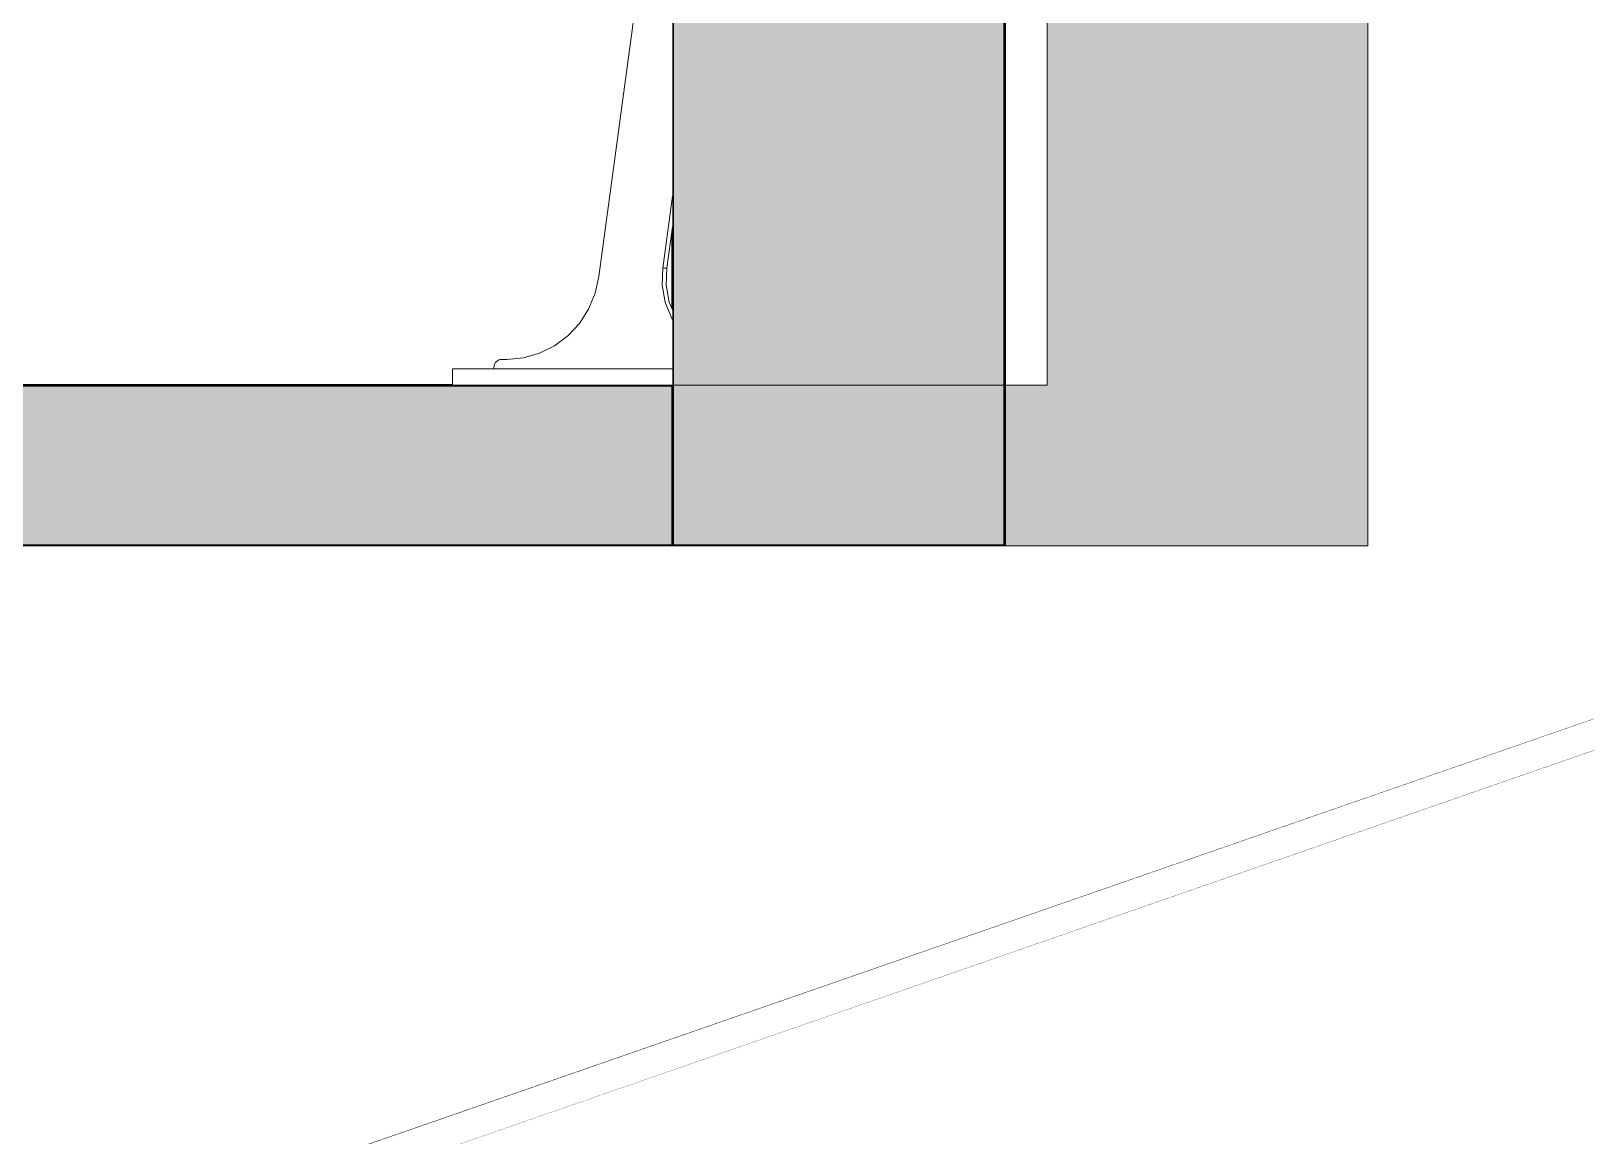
# Model space of a CAD drawing. Header units: millimetres. Extents: x -48147 to 1422273, y -494195 to 18123.
# Drawn here: x 1395750 to 1396719, y -487974 to -487284 of the extents above; entities that cross this region are included whole.
import ezdxf

# ---------------------------------------------------------------- set-up
doc = ezdxf.new("R2010")
doc.units = ezdxf.units.MM
doc.header["$MEASUREMENT"] = 0
doc.linetypes.add('Wipeout_Contour', pattern=[1000, 0, -1000])
for name, color, linetype, lineweight in [('HATCHING_Pen_No__1', 7, 'Continuous', 13), ('New_A-20-M_Floor_Slab_Pen_No__87', 8, 'Continuous', 20), ('New_A-20-M_Roof_Pen_No__92', 8, 'Continuous', 13), ('New_A-35-M_FFE_Fixed_Pen_No__1', 7, 'Continuous', 13)]:
    doc.layers.add(name, color=color, linetype=linetype, lineweight=lineweight)
for name, color, linetype, lineweight, true_color in [('HATCHING_Pen_No__145', 7, 'Continuous', 0, 0xa6a6a6), ('New_A-20-M_Floor_Slab_Pen_No__107', 7, 'Continuous', 15, 0xa6a6a6), ('New_A-20-M_Floor_Slab_Pen_No__27', 7, 'Continuous', 50, 0x2a2a2a), ('New_A-20-M_Floor_Slab_Pen_No__29', 7, 'Continuous', 50, 0x2a2a2a), ('New_A-20-M_Floor_Slab_Pen_No__81', 7, 'Continuous', 20, 0x6a6a6a)]:
    doc.layers.add(name, color=color, linetype=linetype, lineweight=lineweight, true_color=true_color)
for name, color, linetype in [('New_A-20-M_Floor_Slab', 7, 'Continuous'), ('New_A-20-M_Roof', 7, 'Continuous'), ('New_A-25-M_Wall_Int', 7, 'Continuous'), ('New_A-35-M_FFE_Fixed', 7, 'Continuous')]:
    doc.layers.add(name, color=color, linetype=linetype)

# ---------------------------------------------------------------- blocks, each defined once
blk = doc.blocks.new('Section Elem_187_2', base_point=(1383917.51, -489195.03))
at = {"color": 254, "linetype": 'Wipeout_Contour', "lineweight": 0, "ltscale": 5913535.583764167}
blk.add_wipeout([(1398261.86, -487179.4), (1392658.72, -489125.14), (1392664.88, -489142.89), (1398261.86, -487199.29)], dxfattribs=at).dxf.layer = 'New_A-20-M_Roof'
at = {"layer": 'New_A-20-M_Roof_Pen_No__92', "linetype": 'Continuous'}
for p, q in [((1398261.86, -487179.4), (1392658.72, -489125.14)), ((1392664.88, -489142.89), (1398261.86, -487199.29))]:
    blk.add_line(p, q, dxfattribs=at)
blk = doc.blocks.new('Section Elem_221_2', base_point=(1383917.51, -489195.03))
at = {"color": 254, "linetype": 'Wipeout_Contour', "lineweight": 0, "ltscale": 7393958.786509063}
blk.add_wipeout([(1396146.08, -487432.37), (1396145.75, -487443.03), (1396147.62, -487453.52), (1396149.55, -487458.32), (1396149.55, -487406.61)], dxfattribs=at).dxf.layer = 'New_A-20-M_Floor_Slab'
blk = doc.blocks.new('Section Elem_252_2', base_point=(1383917.51, -489195.03))
at = {"layer": 'New_A-20-M_Floor_Slab_Pen_No__27', "linetype": 'Continuous'}
for p, q in [((1396149.55, -487267.53), (1396149.55, -487505.53)), ((1396149.55, -487505.53), (1396149.55, -487605.53))]:
    blk.add_line(p, q, dxfattribs=at)
at = {"color": 254, "linetype": 'Wipeout_Contour', "lineweight": 0, "ltscale": 5916380.681525391}
blk.add_wipeout([(1396583.15, -487267.53), (1396356.61, -487267.53), (1396356.61, -487605.53), (1396583.15, -487605.53)], dxfattribs=at).dxf.layer = 'New_A-20-M_Floor_Slab'
at = {"layer": 'New_A-20-M_Floor_Slab_Pen_No__107', "linetype": 'Continuous', "lineweight": 0, "true_color": 0x535353}
blk.add_hatch(color=251, dxfattribs=at).paths.add_polyline_path([(1396149.55, -487605.53), (1396356.61, -487605.53), (1396356.61, -487267.53), (1396149.55, -487267.53)])
at = {"layer": 'New_A-20-M_Floor_Slab_Pen_No__27', "linetype": 'Continuous'}
for p, q in [((1396356.61, -487267.53), (1396356.61, -487605.53)), ((1396356.61, -487605.53), (1396149.55, -487605.53))]:
    blk.add_line(p, q, dxfattribs=at)
at = {"layer": 'New_A-20-M_Floor_Slab_Pen_No__87', "linetype": 'Continuous'}
for p in [(1396583.15, -487267.53), (1396356.61, -487605.53)]:
    blk.add_line(p, (1396583.15, -487605.53), dxfattribs=at)
blk = doc.blocks.new('Section Elem_300_2', base_point=(1383917.51, -489195.03))
at = {"layer": 'New_A-20-M_Floor_Slab_Pen_No__81', "linetype": 'Continuous', "lineweight": 0, "true_color": 0x353535}
blk.add_hatch(color=250, dxfattribs=at).paths.add_polyline_path([(1396149.55, -487605.53), (1396149.55, -487505.53), (1395176.39, -487505.53), (1395176.39, -487605.53)])
at = {"layer": 'New_A-20-M_Floor_Slab_Pen_No__29', "linetype": 'Continuous'}
for p, q in [((1396149.55, -487505.53), (1395176.39, -487505.53)), ((1396149.55, -487605.53), (1395279.92, -487605.53))]:
    blk.add_line(p, q, dxfattribs=at)
blk = doc.blocks.new('Section Elem_317_2', base_point=(1383917.51, -489195.03))
at = {"color": 254, "linetype": 'Wipeout_Contour', "lineweight": 0, "ltscale": 4436403.836241247}
blk.add_wipeout([(1396149.55, -487463.36), (1396149, -487463.36), (1396149.55, -487464.18)], dxfattribs=at).dxf.layer = 'New_A-35-M_FFE_Fixed'
at = {"color": 254, "linetype": 'Wipeout_Contour', "lineweight": 0, "ltscale": 5914996.151785996}
blk.add_wipeout([(1396012.47, -487505.28), (1396149.55, -487505.28), (1396149.55, -487495.28), (1396012.47, -487495.28)], dxfattribs=at).dxf.layer = 'New_A-35-M_FFE_Fixed'
at = {"layer": 'New_A-35-M_FFE_Fixed_Pen_No__1', "linetype": 'Continuous'}
for p, q in [((1396012.47, -487505.28), (1396012.47, -487495.28)), ((1396149.55, -487505.28), (1396012.47, -487505.28))]:
    blk.add_line(p, q, dxfattribs=at)
at = {"color": 254, "linetype": 'Wipeout_Contour', "lineweight": 0, "ltscale": 7393992.201277241}
blk.add_wipeout([(1396147.62, -487453.52), (1396145.03, -487453.52), (1396149, -487463.36), (1396149.55, -487463.36), (1396149.55, -487458.32)], dxfattribs=at).dxf.layer = 'New_A-35-M_FFE_Fixed'
at = {"color": 254, "linetype": 'Wipeout_Contour', "lineweight": 0, "ltscale": 5915170.687865417}
blk.add_wipeout([(1396145.03, -487453.52), (1396147.62, -487453.52), (1396145.75, -487443.03), (1396143.16, -487443.03)], dxfattribs=at).dxf.layer = 'New_A-35-M_FFE_Fixed'
at = {"color": 254, "linetype": 'Wipeout_Contour', "lineweight": 0, "ltscale": 125686575.5722808}
blk.add_wipeout([(1396038.26, -487494.28), (1396038.26, -487495.28), (1396149.55, -487495.28), (1396149.55, -487464.18), (1396149, -487463.36), (1396145.03, -487453.52), (1396143.16, -487443.03), (1396143.49, -487432.37), (1396149.55, -487387.42), (1396149.55, -487167.53), (1396179.2, -487167.53), (1396288.98, -486353.44), (1396290.83, -486345.06), (1396294.03, -486337.14), (1396298.5, -486329.9), (1396304.11, -486323.56), (1396310.67, -486318.31), (1396318.01, -486314.3), (1396325.91, -486311.64), (1396334.13, -486310.43), (1396335.03, -486310.29), (1396335.89, -486309.97), (1396336.68, -486309.5), (1396337.37, -486308.87), (1396337.93, -486308.13), (1396338.34, -486307.29), (1396338.6, -486306.38), (1396338.69, -486305.44), (1396338.69, -486304.35), (1396256.58, -486304.35), (1396152.88, -487073.4), (1396151.71, -487078.63), (1396149.66, -487083.55), (1396146.79, -487088.02), (1396143.21, -487091.89), (1396139.01, -487095.03), (1396134.34, -487097.35), (1396129.34, -487098.78), (1396124.18, -487099.26), (1396074.74, -487099.26), (1396074.73, -487102.88), (1396074.73, -487106.51), (1396074.73, -487110.17), (1396074.75, -487113.76), (1396074.77, -487117.38), (1396074.81, -487121.01), (1396074.85, -487124.63), (1396074.9, -487128.26), (1396074.98, -487132.94), (1396075.08, -487137.61), (1396075.19, -487142.29), (1396075.32, -487146.97), (1396075.46, -487151.65), (1396075.61, -487156.32), (1396075.78, -487161), (1396075.94, -487165.02), (1396082.41, -487166.18), (1396092.09, -487167.89), (1396101.77, -487169.56), (1396111.46, -487171.2), (1396116.81, -487172.73), (1396121.79, -487175.29), (1396126.2, -487178.79), (1396129.88, -487183.09), (1396132.71, -487188.04), (1396134.56, -487193.46), (1396135.39, -487199.15), (1396135.15, -487204.9), (1396103.78, -487437.58), (1396101.43, -487448.02), (1396097.33, -487457.87), (1396091.6, -487466.81), (1396084.42, -487474.55), (1396076.03, -487480.83), (1396066.69, -487485.48), (1396056.7, -487488.32), (1396046.38, -487489.28), (1396043.09, -487489.28), (1396042.15, -487489.38), (1396041.24, -487489.66), (1396040.41, -487490.12), (1396039.67, -487490.75), (1396039.07, -487491.5), (1396038.63, -487492.37), (1396038.35, -487493.31)], dxfattribs=at).dxf.layer = 'New_A-35-M_FFE_Fixed'
at = {"layer": 'New_A-35-M_FFE_Fixed_Pen_No__1', "linetype": 'Continuous'}
for p, q in [((1396103.78, -487437.58), (1396135.15, -487204.9)), ((1396101.43, -487448.02), (1396103.78, -487437.58)), ((1396097.33, -487457.87), (1396101.43, -487448.02)), ((1396145.03, -487453.52), (1396149, -487463.36)), ((1396147.62, -487453.52), (1396149.55, -487458.32)), ((1396091.6, -487466.81), (1396097.33, -487457.87)), ((1396149, -487463.36), (1396149.55, -487464.18)), ((1396076.03, -487480.83), (1396084.42, -487474.55)), ((1396084.42, -487474.55), (1396091.6, -487466.81)), ((1396056.7, -487488.32), (1396066.69, -487485.48)), ((1396066.69, -487485.48), (1396076.03, -487480.83)), ((1396012.47, -487495.28), (1396149.55, -487495.28)), ((1396038.26, -487494.28), (1396038.35, -487493.31)), ((1396038.26, -487495.28), (1396038.26, -487494.28)), ((1396038.35, -487493.31), (1396038.63, -487492.37)), ((1396038.63, -487492.37), (1396039.07, -487491.5)), ((1396039.07, -487491.5), (1396039.67, -487490.75)), ((1396039.67, -487490.75), (1396040.41, -487490.12)), ((1396040.41, -487490.12), (1396041.24, -487489.66)), ((1396041.24, -487489.66), (1396042.15, -487489.38)), ((1396042.15, -487489.38), (1396043.09, -487489.28)), ((1396043.09, -487489.28), (1396046.38, -487489.28)), ((1396046.38, -487489.28), (1396056.7, -487488.32))]:
    blk.add_line(p, q, dxfattribs=at)
at = {"color": 254, "linetype": 'Wipeout_Contour', "lineweight": 0, "ltscale": 5915132.875414752}
blk.add_wipeout([(1396149.55, -487387.42), (1396143.49, -487432.37), (1396146.08, -487432.37), (1396149.55, -487406.61)], dxfattribs=at).dxf.layer = 'New_A-35-M_FFE_Fixed'
at = {"color": 254, "linetype": 'Wipeout_Contour', "lineweight": 0, "ltscale": 5915153.849285735}
blk.add_wipeout([(1396146.08, -487432.37), (1396143.49, -487432.37), (1396143.16, -487443.03), (1396145.75, -487443.03)], dxfattribs=at).dxf.layer = 'New_A-35-M_FFE_Fixed'
at = {"layer": 'New_A-35-M_FFE_Fixed_Pen_No__1', "linetype": 'Continuous'}
for p, q in [((1396149.55, -487387.42), (1396143.49, -487432.37)), ((1396149.55, -487406.61), (1396146.08, -487432.37)), ((1396143.49, -487432.37), (1396143.16, -487443.03)), ((1396143.49, -487432.37), (1396146.08, -487432.37)), ((1396146.08, -487432.37), (1396145.75, -487443.03)), ((1396143.16, -487443.03), (1396145.03, -487453.52)), ((1396145.75, -487443.03), (1396147.62, -487453.52))]:
    blk.add_line(p, q, dxfattribs=at)
blk = doc.blocks.new('Section Elem_576_2', base_point=(1383917.51, -489195.03))
at = {"color": 254, "linetype": 'Wipeout_Contour', "lineweight": 0, "ltscale": 32523021.99515742}
blk.add_wipeout([(1392690.51, -488957.53), (1391657.35, -488957.53), (1391657.35, -489195.03), (1398261.86, -489195.03), (1398261.86, -487199.29), (1392664.88, -489142.89), (1392658.72, -489125.14), (1398261.86, -487179.4), (1398261.86, -487041.03), (1398312.69, -487041.03), (1398312.69, -486929.53), (1397556.31, -486929.53), (1397556.31, -487267.53), (1396583.15, -487267.53), (1396583.15, -487605.53), (1395609.99, -487605.53), (1395609.99, -487943.53), (1394636.83, -487943.53), (1394636.83, -488281.53), (1393663.67, -488281.53), (1393663.67, -488619.53), (1392690.51, -488619.53)], dxfattribs=at).dxf.layer = 'New_A-25-M_Wall_Int'

msp = doc.modelspace()

# ---------------------------------------------------------------- block references
at = {"layer": 'New_A-20-M_Roof'}
msp.add_blockref('Section Elem_187_2', (1383917.51, -489195.03), dxfattribs=at)

# ---------------------------------------------------------------- next in the draw order: block references
at = {"layer": 'New_A-20-M_Floor_Slab'}
msp.add_blockref('Section Elem_221_2', (1383917.51, -489195.03), dxfattribs=at)

# ---------------------------------------------------------------- next in the draw order: block references
msp.add_blockref('Section Elem_252_2', (1383917.51, -489195.03), dxfattribs=at)

# ---------------------------------------------------------------- next in the draw order: block references
msp.add_blockref('Section Elem_300_2', (1383917.51, -489195.03), dxfattribs=at)

# ---------------------------------------------------------------- next in the draw order: block references
at = {"layer": 'New_A-35-M_FFE_Fixed'}
msp.add_blockref('Section Elem_317_2', (1383917.51, -489195.03), dxfattribs=at)

# ---------------------------------------------------------------- next in the draw order: block references
at = {"layer": 'New_A-25-M_Wall_Int'}
msp.add_blockref('Section Elem_576_2', (1383917.51, -489195.03), dxfattribs=at)

# ---------------------------------------------------------------- next in the draw order: hatches: boundary and pattern name
at = {"layer": 'HATCHING_Pen_No__145', "linetype": 'Continuous'}
msp.add_hatch(color=256, dxfattribs=at).paths.add_polyline_path([(1396383.15, -487267.53), (1396583.15, -487267.53), (1396583.15, -487605.53), (1395409.99, -487605.53), (1395409.99, -487505.29), (1396383.15, -487505.28)])

# ---------------------------------------------------------------- next in the draw order: linework, layer by layer
at = {"layer": 'HATCHING_Pen_No__1', "linetype": 'Continuous', "flags": 128}
msp.add_lwpolyline([(1396383.15, -487267.53), (1396583.15, -487267.53), (1396583.15, -487605.53), (1395409.99, -487605.53), (1395409.99, -487505.29), (1396383.15, -487505.28)], close=True, dxfattribs=at)

doc.saveas('drawing.dxf')
